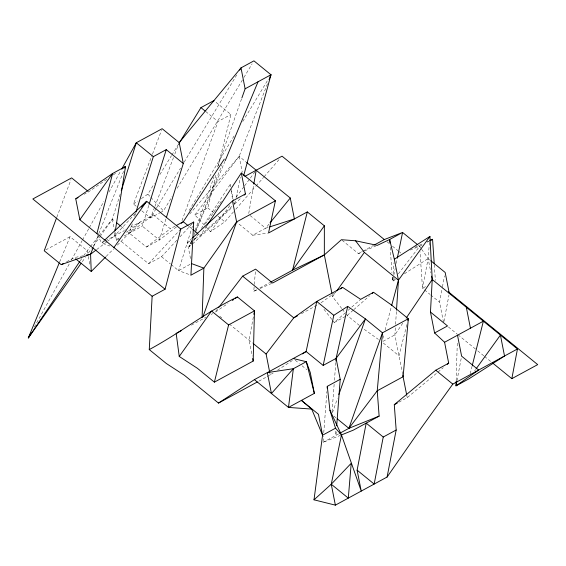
<?xml version="1.0" encoding="UTF-8"?>
<svg xmlns="http://www.w3.org/2000/svg" width="566" height="566" viewBox="0 0 566 566"><rect width="100%" height="100%" fill="white"/><g stroke="black" fill="none" stroke-linecap="round" stroke-linejoin="round"><path stroke-width="0.42" stroke-dasharray="2.83 2.12" d="M456.154 380.621L457.328 341.348M395.337 327.827L394.877 334.881L402.773 375.06M395.57 324.297L396.49 310.182M340.675 435.254L323.03 442.379L323.497 436.245M323.766 432.742L326.879 391.587M332.051 411.8L334.173 383.776M334.442 380.274L335.836 361.886M336.232 431.844L335.963 435.346L334.98 430.33M256.914 289.891L253.773 291.264L254.254 285.306M254.325 284.457L255.436 270.831M395.5 279.498L392.535 281.401L392.882 277.142M393.158 273.739L394.056 262.666M429.445 242.39L428.129 258.57L422.512 288.264L423.87 289.382M115.054 232.463L114.502 235.937L107.667 241.166M248.75 213.446L253.66 184.926M253.363 316.889L249.061 340.145L252.188 356.042M443.496 322.252L439.556 302.159L442.279 287.74M442.442 286.891L444.529 275.861M443.985 321.389L448.965 295.084M456.96 380.769L461.297 357.853M394.658 278.649L392.535 281.401L395.181 268.517M396.235 263.36L397.12 259.072M235.343 200.972L234.437 205.21L233.779 201.864M236.064 197.584L240.409 177.257M233.51 211.847L224.844 221.787L210.474 231.664L194.874 214.917L207.8 207.892L216.078 174.47M218.193 165.902L230.921 114.488L213.877 100.592M470.205 373.744L472.115 366.11M406.841 324.651L398.988 355.809L381.944 341.914M382.849 338.532L383.981 334.301M385.113 330.077L391.212 307.246M192.398 226.237L178.559 270.598L190.933 275.168M100.104 236.517L112.33 219.254L120.225 194.032M132.267 223.903L129.373 233.15L153.294 214.854L170.338 228.749L175.665 225.855M134.637 216.339L135.43 213.814M124.046 236.043L142.307 226.124L148.886 205.104M165.93 219L159.35 240.019L146.417 247.045L125.963 230.369M332.44 412.763L337.4 398.648M191.669 240.232L189.32 246.882L191.902 244.505M195.192 230.242L213.99 176.995M217.514 167.012L241.88 97.953M181.997 220.669L217.988 121.513L230.921 114.488M56.841 217.195L71.012 179.535M136.208 206.257L133.477 204.036L152.176 154.907M152.487 154.086L161.529 130.343M154.575 207.283L150.521 217.931L141.663 210.708M154.886 206.47L173.585 157.334M174.83 154.065L178.884 143.417M194.874 214.917L239.142 156.336L267.477 83.726M93.517 246.847L98.42 234.55M98.746 233.73L123.897 170.571M191.605 241.144L189.32 246.882L191.846 243.302M194.223 234.579L195.532 231.303M195.857 230.482L221.985 164.862M59.628 262.023L70.071 236.701L87.114 250.604L87.61 253.108M191.69 241.194L189.32 246.882L191.733 243.203M195.419 232.244L224.865 161.487M34.278 327.162L69.703 263.126M71.408 260.035L82.084 240.748M82.509 239.977L88.912 228.402M89.336 227.631L103.847 201.397M108.969 192.136L120.926 170.536M155.983 208.882L150.521 217.931L159.654 212.972M156.435 208.125L180.533 168.166M184.169 162.131L237.366 73.913M160.411 212.554L163.454 210.906L172.092 196.579M177.094 188.28L243.472 78.193M243.932 77.443L252.111 63.866M189.136 210.474L235.06 134.319M242.786 121.499L268.249 79.275M141.387 198.602L147.853 194.152L154.32 183.617M159.86 174.59L171.399 155.777M171.859 155.027L178.325 144.493M193.664 240.26L195.595 237.31M201.383 228.473L230.327 184.29L230.652 185.959M206.583 226.046L200.314 235.619L192.709 239.751M80.252 260.792L81.723 258.605M83.683 255.698L89.853 247.193M402.744 323.221L394.877 334.881L382.708 341.496M193.862 240.43L198.411 233.977M205.472 223.938L221.631 200.987M82.282 261.704L85.339 257.389M88.395 253.066L91.451 248.75M93.489 245.87L99.595 237.239M341.765 308.534L332.567 296.761L335.645 292.466M474.605 370.942L475.638 369.506M210.474 231.664L230.963 204.128M236.22 197.067L244.102 186.476M244.625 185.768L249.882 178.707M250.405 178L255.662 170.939M217.634 308.873L214.981 312.347L228.013 303.418M398.379 273.838L419.625 246.344L421.903 245.099M90.404 246.514L98.626 236.291M99.17 235.605L112.33 219.254L115.054 221.476M268.928 224.186L265.645 228.211L252.712 235.237L236.355 221.893M189.695 214.061L239.142 156.336L245.962 161.89M235.824 209.194L255.471 186.66M256.051 186.002L263.558 177.384M264.138 176.719L280.319 158.162M135.359 213.481L114.502 235.937L148.589 263.728L161.515 256.702L177.017 240.019M148.589 263.728L180.172 229.725M179.995 236.807L193.105 222.693M106.153 256.44L113.617 248.899M117.346 245.135L140.361 221.879L126.692 232.336M104.144 240.585L101.569 242.963L98.067 235.972M190.509 258.549L187.381 242.644L191.895 238.477M231.89 206.441L200.314 235.619L198.27 233.949M234.473 204.064L241.562 197.513M192.546 243.911L232.506 206.993M332.624 320.413L334.251 322.493L345.458 312.651M348.097 310.331L360.627 299.329M353.12 310.253L347.184 315.46L334.251 322.493M353.778 309.673L369.605 295.777M398.846 402.2L407.216 397.657L443.249 367.709M96.729 249.528L106.981 241.689M114.962 232.647L116.44 240.175L119.178 238.088M146.417 247.045L170.338 228.749M176.436 226.952L159.35 240.019L142.307 226.124M321.071 302.768L336.147 291.992M106.741 179.38L88.671 191.789L84.108 194.272M113.242 174.908L116.858 172.425M133.477 204.036L137.793 201.071M267.173 376.616L273.152 373.051M277.545 370.178L292.933 360.132M404.4 273.788L428.129 258.57L430.174 260.233M45.726 249.931L70.071 236.701M66.576 261.761L74.181 257.629L82.813 255.839M104.611 241.314L101.569 242.963L109.818 246.012M105.375 240.897L124.393 230.56M130.477 227.256L153.294 214.854M116.44 240.175L117.961 239.347M187.381 242.644L191.945 240.168M189.971 264.393L178.559 270.598L171.059 264.485M191.393 325.167L205.847 317.314M211.175 314.42L212.696 313.592M253.773 291.264L256.815 289.615M259.858 287.96L269.749 282.583M342.083 240.267L358.448 253.603L362.254 251.537M363.011 251.127L373.659 245.34M427.231 242.206L428.752 241.378M301.381 313.713L318.87 304.204M425.554 286.615L422.512 288.264L419.986 251.58M258.811 381.166L266.416 377.027M323.03 442.379L339.006 433.697M414.956 247.285L422.958 243.663M426.955 241.852L428.554 241.123M260.056 288.519L272.614 283.028M358.448 253.603L363.945 251.205M364.73 250.858L375.718 246.054M410.095 250.052L419.625 246.344L421.125 248.502M268.107 227.412L265.645 228.211L249.281 214.868M252.712 235.237L267.69 233.121M364.228 329.355L378.399 339.402M418.26 245.227L419.625 246.344M387.038 241.774L389.762 243.996M392.493 246.224L397.948 250.667M398.627 251.226L401.351 253.448M205.72 111.509L217.988 121.513M424.557 289.934L430.011 294.384M430.691 294.936L439.556 302.159M448.435 326.978L457.3 334.202M457.979 334.761L475.702 349.208M477.754 350.878L483.888 355.88M484.567 356.439L490.701 361.441M359.452 325.471L347.184 315.46L345.557 313.387M207.8 207.892L213.941 212.894M218.03 216.226L224.844 221.787M188.726 226.167L192.136 228.947M295.24 360.209L299.329 363.549M302.053 365.77L306.829 369.662M161.515 256.702L170.38 263.926M121.195 226.478L125.284 229.817M219.75 316.238L221.794 317.908M229.294 324.021L252.471 342.918M333.898 416.095L335.942 417.758M147.853 194.152L150.252 196.727M150.853 197.378L163.454 210.906M342.31 309.227L345.019 312.694M323.964 309.333L332.086 319.719M421.628 249.217L428.129 258.57L430.924 272.798M406.883 395.981L407.216 397.657M332.072 294.249L332.567 296.761M239.142 156.336L242.269 172.234M269.89 373.291L270.215 374.961M231.31 189.306L233.617 201.022M112.33 219.254L114.799 231.805M88.268 256.462L89.909 264.831M230.327 184.29L230.695 186.872M231.317 191.181L232.562 199.798M434.299 264.64L435.381 280.368M390.193 247.335L391.934 272.663M392.231 277.029L392.535 281.401"/><path stroke-width="0.85" d="M331.909 293.414L324.339 254.919L324.36 225.813L307.317 211.917L268.525 233.001L275.401 200.81L241.314 173.019L207.064 225.31M181.509 330.537L176.182 333.431L179.238 356.453L197.336 368.254L214.38 382.149L253.179 361.066L254.474 310.861L237.43 296.966C206.505 311.901 179.422 333.367 149.261 349.583L166.305 363.485L184.403 375.279L218.49 403.07L257.289 381.986M456.132 381.491L455.998 385.856L468.931 378.831L504.525 356L500.415 335.079L476.155 368.784M202.112 317.611L203.866 268.142L236.609 221.893L275.401 200.81M149.261 349.583L152.141 296.251L165.074 289.226L180.773 229.081L193.699 222.056L190.933 275.168L203.866 268.142L191.492 263.572M447.331 364.32L448.689 363.188L444.579 342.26L434.582 332.978L430.471 312.057L432.24 279.491L429.927 236.432L394.332 259.263L398.443 280.184L396.49 310.182M327.148 388.085L327.282 386.337L340.208 379.305L336.098 358.384L347.701 306.362L365.417 318.913L382.46 332.808L377.239 390.788L379.128 416.109L353.269 430.16L341.475 434.929L331.259 484.227L335.369 505.148L387.094 477.039L421.316 427.861L452.8 384.109L517.458 348.974L432.24 279.491L431.582 276.144M335.9 361.009L336.098 358.384L365.417 318.913L338.857 394.495M336.692 425.717L340.208 379.305M335.369 505.148L314.003 499.813L322.57 435.212L318.46 414.284L301.416 400.388L311.71 409.077L322.57 435.212L335.504 428.186L341.475 434.929L361.235 491.09L357.118 470.169L366.195 423.135L383.239 437.03L374.161 484.064L357.118 470.169M115.33 230.73L125.532 166.468L112.599 173.5L75.745 198.822L79.856 219.742L165.074 289.226M253.809 184.063L256.186 170.232M253.837 314.307L254.155 312.581M456.804 381.611L455.998 385.856L478.659 370.058L461.615 356.163L457.505 335.235M492.745 363.103L511.834 378.668L517.458 348.974M387.094 477.039L396.172 430.004L394.283 404.683L435.756 370.214L448.689 363.188M397.297 258.209L402.582 232.442L417.581 244.675M339.77 433.28L348.897 428.32L377.239 390.788L403.105 376.73L408.327 318.757L391.283 304.855L373.56 292.304L360.627 299.329L342.607 287.372L316.748 301.43L306.128 351.514L323.165 365.41L333.791 315.326L347.701 306.362M214.38 382.149L228.607 324.919L254.474 310.861M472.327 365.268L483.371 321.177L444.579 342.26M307.317 211.917L292.565 270.187L270.506 282.172M407.902 320.441L408.327 318.757L382.46 332.808L348.897 428.32L337.308 418.875M96.899 233.638L112.599 173.5L79.856 219.742M391.665 305.555L398.443 280.184L429.927 236.432M243.713 175.566L270.973 74.747L253.929 60.852L241.003 67.878L179.196 142.597L183.306 163.524L166.454 217.323M193.176 223.726L193.699 222.056M121.28 190.671L136.286 142.759L162.152 128.701L179.196 142.597M135.953 212.137L153.329 156.655L166.263 149.629L183.306 163.524M149.148 204.262L166.263 149.629M241.88 97.953L245.113 88.805L241.003 67.878L239.637 70.142M202.932 316.875L236.609 221.893L232.499 200.972L245.425 193.94L241.314 173.019M56.529 218.009L44.205 250.759L61.248 264.655L90.581 254.233L96.043 250.052M269.062 79.643L270.973 74.747L245.113 88.805M75.547 258.74L91.225 271.524L90.581 254.233L93.192 247.667M124.874 168.109L125.532 166.468L121.916 168.951M59.288 262.836L28.3 337.966L81.263 263.14M225.204 160.673L258.046 81.773M30.437 334.11L28.3 337.966L79.764 261.52M121.775 168.993L136.286 142.759L153.329 156.655M270.067 76.254L270.973 74.747M179.245 142.986L200.944 107.618L213.877 100.592M224.27 159.124L183.271 221.723L181.219 223.287M406.183 318.12L432.24 279.491M113.943 247.533L146.686 201.291L180.773 229.081M179.238 356.453L211.564 311.024L228.607 324.919M324.36 225.813L292.565 270.187L324.339 254.919L341.404 239.708L355.547 240.783L377.289 245.368L389.649 239.475L402.582 232.442L384.314 239.552L374.423 244.922M336.671 291.037L364.363 252.394L355.547 240.783M218.702 307.48L242.644 276.158L255.57 269.133L272.614 283.028L324.339 254.919M269.727 372.449L266.105 354.04L293.768 317.844L316.748 301.43L333.791 315.326M270.024 222.841L290.273 198.022L246.642 162.449M141.316 207.064L146.686 201.291L104.788 239.984M331.259 484.227L351.217 463.278L348.302 498.122L331.259 484.227L314.003 499.813M91.225 271.524L105.531 257.07M192.539 237.883L232.499 200.972M244.137 195.136L245.425 193.94M372.244 293.464L373.56 292.304M340.456 288.915L342.607 287.372M232.357 300.44L233.808 299.449M235.258 298.452L237.43 296.966M218.49 403.07L254.396 379.623L306.128 351.514L302.463 353.906M75.745 198.822L78.023 197.576M61.248 264.655L63.533 263.416M244.781 176.429L282.052 156.174L384.314 239.552M176.422 225.445L183.271 221.723L188.039 225.615M429.516 240.967L432.558 239.312L434.235 263.77M297.575 315.778L293.768 317.844L242.644 276.158M323.165 365.41L336.098 358.384M293.195 358.547L306.291 361.681L310.239 372.442L314.349 393.363L288.483 407.421L254.396 379.623M434.582 332.978L447.515 325.952L430.471 312.057M394.283 404.683L397.325 403.027M383.239 437.03L396.172 430.004M511.834 378.668L537.7 364.617L448.392 291.801M430.153 240.401L432.558 239.312M348.897 428.32L379.128 416.109M269.749 226.888L294.384 218.943L290.273 198.022M86.265 255.125L90.581 254.233M311.71 409.077L288.483 407.421L293.358 368.707L306.291 361.681L314.349 393.363M430.853 260.792L445.173 272.465L449.284 293.386M200.944 107.618L205.034 110.957M364.363 252.394L398.443 280.184M435.756 370.214L452.8 384.109M192.815 229.506L197.584 233.397M87.992 191.237L71.634 177.894L32.835 198.977L152.141 296.251M116.419 222.587L120.508 225.926M253.158 343.477L266.105 354.04M327.282 386.337L329.914 410.187L341.475 434.929M329.914 410.187L335.504 428.186M394.332 259.263L389.649 239.475L389.889 242.97M466.327 307.281L470.438 328.209M402.773 375.06L406.721 395.146M252.684 358.554L253.179 361.066M293.358 368.707L271.439 393.526L267.329 372.598L293.358 368.707"/></g></svg>
